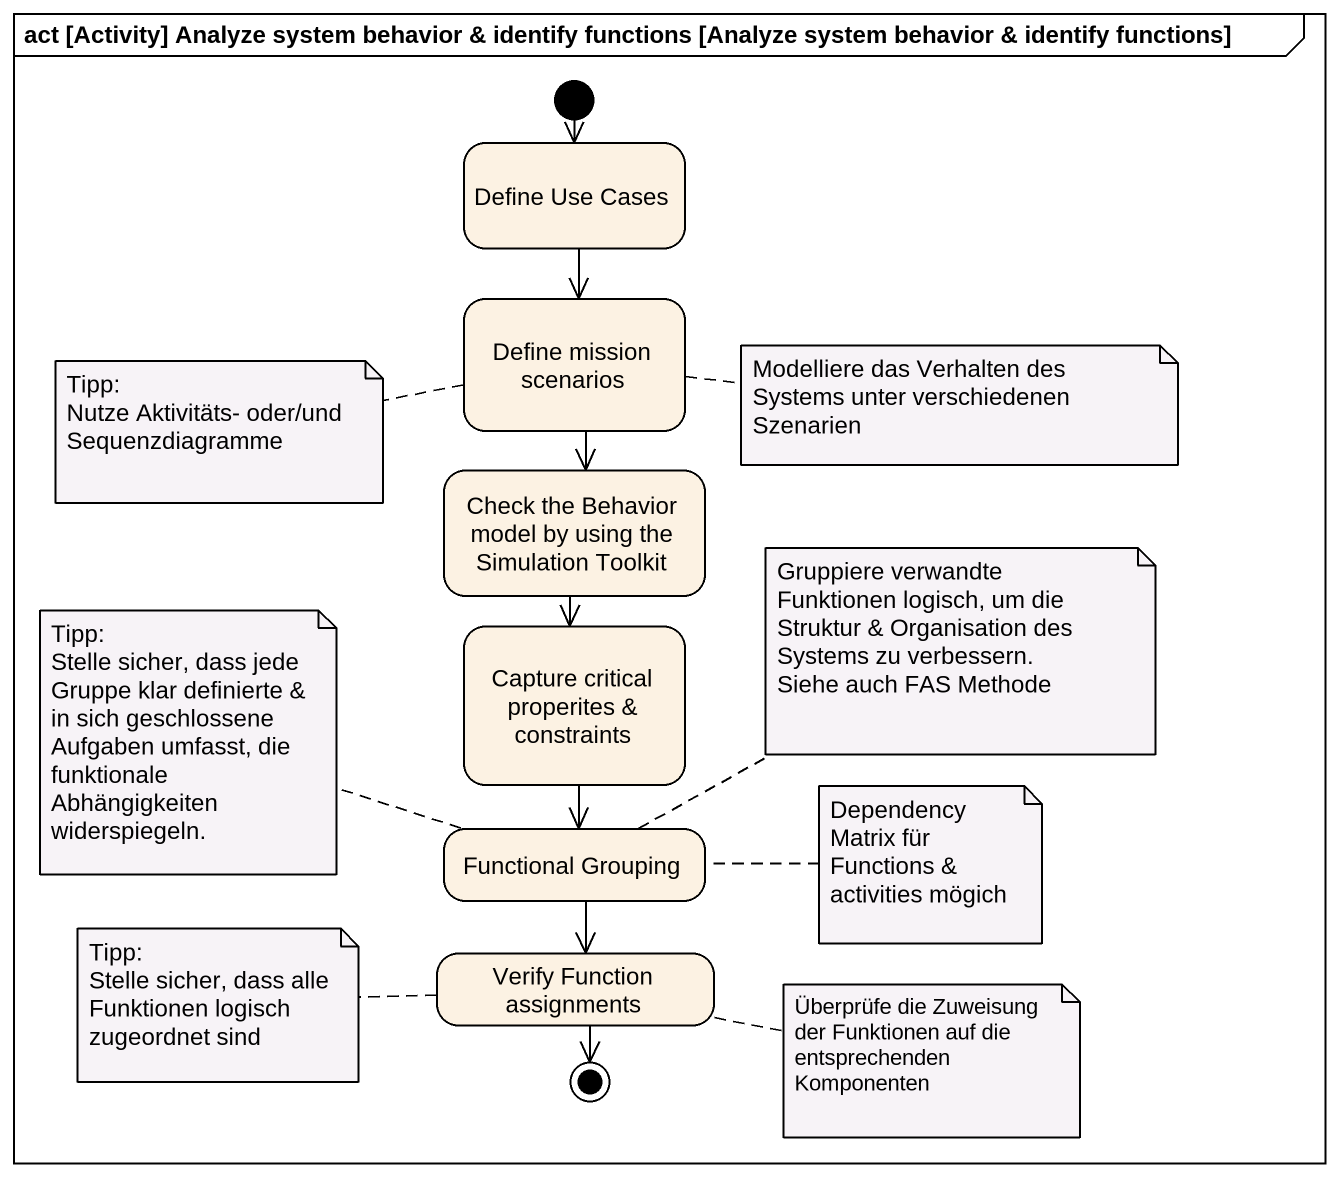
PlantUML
@startuml
mainframe act [Activity] Analyze system behavior & identify functions [Analyze system behavior & identify functions]
hide empty description
state "Define Use Cases" as Define_Use_Cases
state "Define mission scenarios" as Define_mission_scenarios
state "Check the Behavior model by using the Simulation Toolkit" as Check_the_Behavior_model_by
state "Capture critical properites & constraints" as Capture_critical_properites
state "Functional Grouping" as Functional_Grouping
state "Verify Function assignments" as Verify_Function_assignments
[*] --> Define_Use_Cases
Define_Use_Cases --> Define_mission_scenarios
Define_mission_scenarios --> Check_the_Behavior_model_by
Check_the_Behavior_model_by --> Capture_critical_properites
Capture_critical_properites --> Functional_Grouping
Functional_Grouping --> Verify_Function_assignments
Verify_Function_assignments --> [*]
note left of Define_mission_scenarios
  Tipp:
  Nutze Aktivitäts- oder/und Sequenzdiagramme
end note
note right of Define_mission_scenarios : Modelliere das Verhalten des Systems unter verschiedenen Szenarien
note right of Functional_Grouping
  Gruppiere verwandte Funktionen logisch, um die Struktur & Organisation des Systems zu verbessern.
  Siehe auch FAS Methode
end note
note left of Functional_Grouping
  Tipp:
  Stelle sicher, dass jede Gruppe klar definierte & in sich geschlossene Aufgaben umfasst, die funktionale Abhängigkeiten widerspiegeln.
end note
note right of Functional_Grouping : Dependency Matrix für Functions & activities mögich
note left of Verify_Function_assignments
  Tipp:
  Stelle sicher, dass alle Funktionen logisch zugeordnet sind
end note
note right of Verify_Function_assignments : Überprüfe die Zuweisung der Funktionen auf die entsprechenden Komponenten
@enduml
